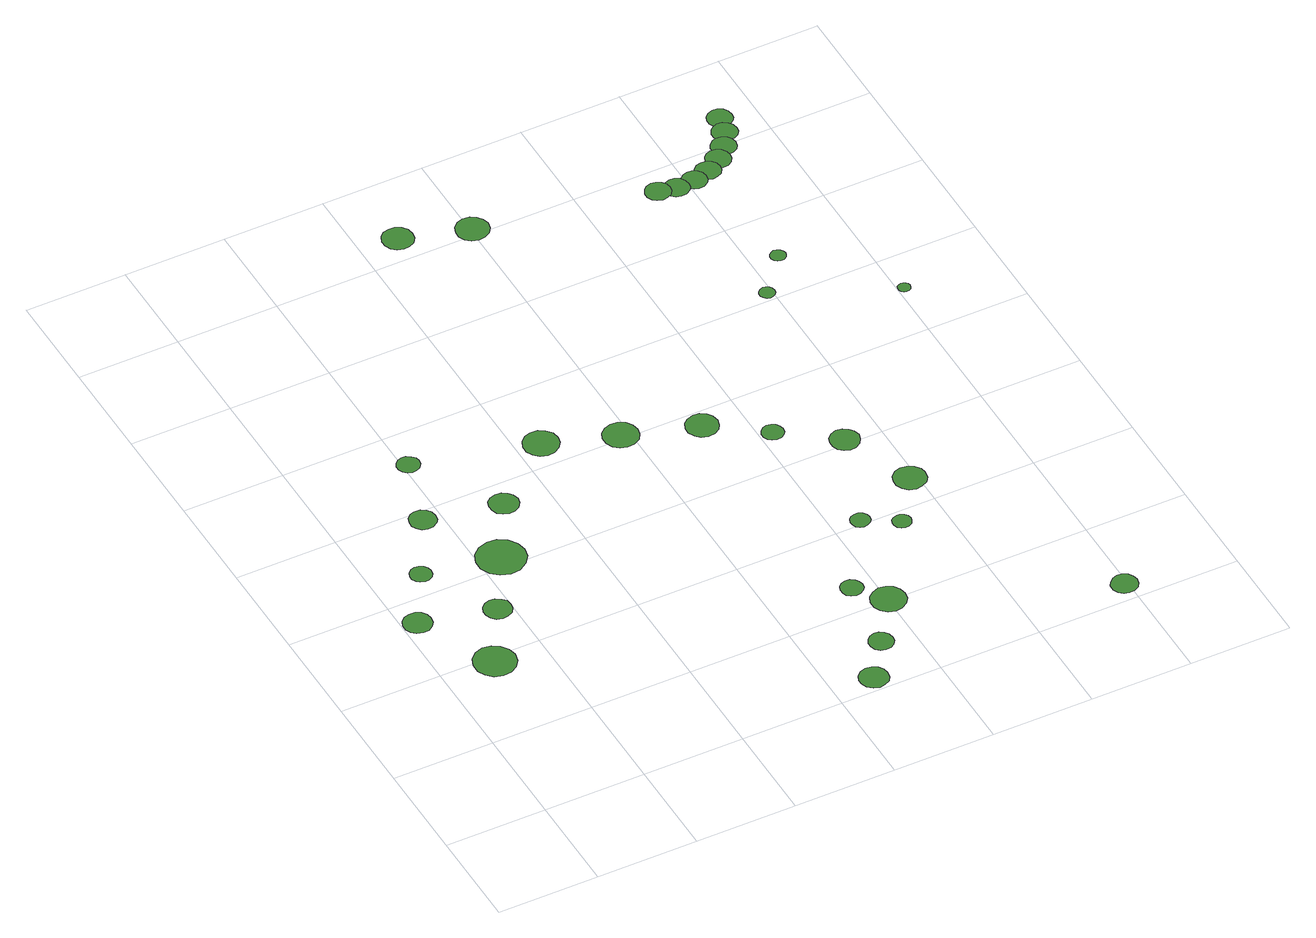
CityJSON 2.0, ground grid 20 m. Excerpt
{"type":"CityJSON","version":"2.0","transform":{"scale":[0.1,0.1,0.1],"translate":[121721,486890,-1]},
"CityObjects":{
"tree1":{"type":"SolitaryVegetationObject","attributes":{"function":"something"},"geometry":[{"type":"MultiSurface","lod":"1","boundaries":[[[0,1,2,3,4,5,6,7,8,9,10,11,12,13,14]]]}]},
"tree2":{"type":"SolitaryVegetationObject","attributes":{"function":"something"},"geometry":[{"type":"MultiSurface","lod":"1","boundaries":[[[15,16,17,18,19,20,21,22,23,24,25,26,27,28,29]]]}]},
"tree3":{"type":"SolitaryVegetationObject","attributes":{"function":"something"},"geometry":[{"type":"MultiSurface","lod":"1","boundaries":[[[30,31,32,33,34,35,36,37,38,39,40,41,42,43,44]]]}]},
"tree4":{"type":"SolitaryVegetationObject","attributes":{"function":"something"},"geometry":[{"type":"MultiSurface","lod":"1","boundaries":[[[45,46,47,48,49,50,51,52,53,54,55,56,57,58,59]]]}]},
"tree5":{"type":"SolitaryVegetationObject","attributes":{"function":"something"},"geometry":[{"type":"MultiSurface","lod":"1","boundaries":[[[60,61,62,63,64,65,66,67,68,69,70,71,72,73,74]]]}]},
"tree6":{"type":"SolitaryVegetationObject","attributes":{"function":"something"},"geometry":[{"type":"MultiSurface","lod":"1","boundaries":[[[75,76,77,78,79,80,81,82,83,84,85,86,87,88,89]]]}]},
"tree7":{"type":"SolitaryVegetationObject","attributes":{"function":"something"},"geometry":[{"type":"MultiSurface","lod":"1","boundaries":[[[90,91,92,93,94,95,96,97,98,99,100,101,102,103,104]]]}]},
"tree8":{"type":"SolitaryVegetationObject","attributes":{"function":"something"},"geometry":[{"type":"MultiSurface","lod":"1","boundaries":[[[105,106,107,108,109,110,111,112,113,114,115,116,117,118,119]]]}]},
"tree9":{"type":"SolitaryVegetationObject","attributes":{"function":"something"},"geometry":[{"type":"MultiSurface","lod":"1","boundaries":[[[120,121,122,123,124,125,126,127,128,129,130,131,132,133,134]]]}]},
"tree10":{"type":"SolitaryVegetationObject","attributes":{"function":"something"},"geometry":[{"type":"MultiSurface","lod":"1","boundaries":[[[135,136,137,138,139,140,141,142,143,144,145,146,147,148,149]]]}]},
"tree11":{"type":"SolitaryVegetationObject","attributes":{"function":"something"},"geometry":[{"type":"MultiSurface","lod":"1","boundaries":[[[150,151,152,153,154,155,156,157,158,159,160,161,162,163,164]]]}]},
"tree12":{"type":"SolitaryVegetationObject","attributes":{"function":"something"},"geometry":[{"type":"MultiSurface","lod":"1","boundaries":[[[165,166,167,168,169,170,171,172,173,174,175,176,177,178,179]]]}]},
"tree13":{"type":"SolitaryVegetationObject","attributes":{"function":"something"},"geometry":[{"type":"MultiSurface","lod":"1","boundaries":[[[180,181,182,183,184,185,186,187,188,189,190,191,192,193,194]]]}]},
"tree14":{"type":"SolitaryVegetationObject","attributes":{"function":"something"},"geometry":[{"type":"MultiSurface","lod":"1","boundaries":[[[195,196,197,198,199,200,201,202,203,204,205,206,207,208,209]]]}]},
"tree15":{"type":"SolitaryVegetationObject","attributes":{"function":"something"},"geometry":[{"type":"MultiSurface","lod":"1","boundaries":[[[210,211,212,213,214,215,216,217,218,219,220,221,222,223,224]]]}]},
"tree16":{"type":"SolitaryVegetationObject","attributes":{"function":"something"},"geometry":[{"type":"MultiSurface","lod":"1","boundaries":[[[225,226,227,228,229,230,231,232,233,234,235,236,237,238,239]]]}]},
"tree17":{"type":"SolitaryVegetationObject","attributes":{"function":"something"},"geometry":[{"type":"MultiSurface","lod":"1","boundaries":[[[240,241,242,243,244,245,246,247,248,249,250,251,252,253,254]]]}]},
"tree18":{"type":"SolitaryVegetationObject","attributes":{"function":"something"},"geometry":[{"type":"MultiSurface","lod":"1","boundaries":[[[255,256,257,258,259,260,261,262,263,264,265,266,267,268,269]]]}]},
"tree19":{"type":"SolitaryVegetationObject","attributes":{"function":"something"},"geometry":[{"type":"MultiSurface","lod":"1","boundaries":[[[270,271,272,273,274,275,276,277,278,279,280,281,282,283,284]]]}]},
"tree20":{"type":"SolitaryVegetationObject","attributes":{"function":"something"},"geometry":[{"type":"MultiSurface","lod":"1","boundaries":[[[285,286,287,288,289,290,291,292,293,294,295,296,297,298,299]]]}]},
"tree21":{"type":"SolitaryVegetationObject","attributes":{"function":"something"},"geometry":[{"type":"MultiSurface","lod":"1","boundaries":[[[300,301,302,303,304,305,306,307,308,309,310,311,312,313,314]]]}]},
"tree22":{"type":"SolitaryVegetationObject","attributes":{"function":"something"},"geometry":[{"type":"MultiSurface","lod":"1","boundaries":[[[315,316,317,318,319,320,321,322,323,324,325,326,327,328,329]]]}]},
"tree23":{"type":"SolitaryVegetationObject","attributes":{"function":"something"},"geometry":[{"type":"MultiSurface","lod":"1","boundaries":[[[330,331,332,333,334,335,336,337,338,339,340,341,342,343,344]]]}]},
"tree24":{"type":"SolitaryVegetationObject","attributes":{"function":"something"},"geometry":[{"type":"MultiSurface","lod":"1","boundaries":[[[345,346,347,348,349,350,351,352,353,354,355,356,357,358,359]]]}]},
"tree25":{"type":"SolitaryVegetationObject","attributes":{"function":"something"},"geometry":[{"type":"MultiSurface","lod":"1","boundaries":[[[360,361,362,363,364,365,366,367,368,369,370,371,372,373,374]]]}]},
"tree26":{"type":"SolitaryVegetationObject","attributes":{"function":"something"},"geometry":[{"type":"MultiSurface","lod":"1","boundaries":[[[375,376,377,378,379,380,381,382,383,384,385,386,387,388,389]]]}]},
"tree27":{"type":"SolitaryVegetationObject","attributes":{"function":"something"},"geometry":[{"type":"MultiSurface","lod":"1","boundaries":[[[390,391,392,393,394,395,396,397,398,399,400,401,402,403,404]]]}]},
"tree28":{"type":"SolitaryVegetationObject","attributes":{"function":"something"},"geometry":[{"type":"MultiSurface","lod":"1","boundaries":[[[405,406,407,408,409,410,411,412,413,414,415,416,417,418,419]]]}]},
"tree29":{"type":"SolitaryVegetationObject","attributes":{"function":"something"},"geometry":[{"type":"MultiSurface","lod":"1","boundaries":[[[420,421,422,423,424,425,426,427,428,429,430,431,432,433,434]]]}]},
"tree30":{"type":"SolitaryVegetationObject","attributes":{"function":"something"},"geometry":[{"type":"MultiSurface","lod":"1","boundaries":[[[435,436,437,438,439,440,441,442,443,444,445,446,447,448,449]]]}]},
"tree31":{"type":"SolitaryVegetationObject","attributes":{"function":"something"},"geometry":[{"type":"MultiSurface","lod":"1","boundaries":[[[450,451,452,453,454,455,456,457,458,459,460,461,462,463,464]]]}]},
"tree32":{"type":"SolitaryVegetationObject","attributes":{"function":"something"},"geometry":[{"type":"MultiSurface","lod":"1","boundaries":[[[465,466,467,468,469,470,471,472,473,474,475,476,477,478,479]]]}]},
"tree33":{"type":"SolitaryVegetationObject","attributes":{"function":"something"},"geometry":[{"type":"MultiSurface","lod":"1","boundaries":[[[480,481,482,483,484,485,486,487,488,489,490,491,492,493,494]]]}]},
"tree34":{"type":"SolitaryVegetationObject","attributes":{"function":"something"},"geometry":[{"type":"MultiSurface","lod":"1","boundaries":[[[495,496,497,498,499,500,501,502,503,504,505,506,507,508,509]]]}]}
},
"vertices":[
[58,543,10],[56,554,10],[49,564,10],[39,569,10],[28,570,10],[16,567,10],[8,559,10],[3,549,10],[3,537,10],[8,527,10],[16,519,10],[28,515,10],[39,516,10],[49,522,10],[56,532,10],
[146,389,10],[142,405,10],[132,419,10],[118,428,10],[101,430,10],[84,424,10],[72,413,10],[65,397,10],[65,380,10],[72,365,10],[84,353,10],[101,348,10],[118,350,10],[132,358,10],[142,372,10],
[117,654,10],[115,662,10],[110,669,10],[102,674,10],[94,675,10],[85,672,10],[79,666,10],[75,658,10],[75,649,10],[79,641,10],[85,636,10],[94,633,10],[102,634,10],[110,638,10],[115,645,10],
[201,508,10],[199,520,10],[192,528,10],[182,534,10],[171,535,10],[160,532,10],[152,524,10],[148,514,10],[148,503,10],[152,493,10],[160,485,10],[171,482,10],[182,483,10],[192,488,10],[199,498,10],
[192,779,10],[190,790,10],[184,798,10],[174,804,10],[163,805,10],[153,802,10],[145,794,10],[141,784,10],[141,773,10],[145,764,10],[153,756,10],[163,753,10],[174,754,10],[184,760,10],[190,768,10],
[291,626,10],[287,645,10],[275,661,10],[258,671,10],[239,673,10],[220,667,10],[205,654,10],[197,636,10],[197,616,10],[205,598,10],[220,585,10],[239,579,10],[258,581,10],[275,591,10],[287,607,10],
[234,920,10],[232,929,10],[226,936,10],[218,941,10],[209,942,10],[200,939,10],[194,933,10],[190,925,10],[190,915,10],[194,907,10],[200,901,10],[209,898,10],[218,899,10],[226,903,10],[232,911,10],
[343,749,10],[340,761,10],[333,770,10],[323,776,10],[311,777,10],[300,774,10],[291,766,10],[287,755,10],[287,743,10],[291,732,10],[300,725,10],[311,721,10],[323,722,10],[333,728,10],[340,738,10],
[711,33,10],[709,45,10],[702,54,10],[692,60,10],[680,61,10],[669,58,10],[660,50,10],[655,39,10],[655,28,10],[660,17,10],[669,9,10],[680,5,10],[692,7,10],[702,12,10],[709,22,10],
[482,858,10],[479,872,10],[470,884,10],[458,891,10],[444,892,10],[430,888,10],[420,878,10],[414,865,10],[414,851,10],[420,838,10],[430,829,10],[444,824,10],[458,826,10],[470,833,10],[479,844,10],
[763,112,10],[761,122,10],[755,130,10],[747,135,10],[737,136,10],[727,133,10],[720,126,10],[716,117,10],[716,107,10],[720,98,10],[727,91,10],[737,88,10],[747,89,10],[755,94,10],[761,102,10],
[618,811,10],[615,825,10],[607,836,10],[594,843,10],[580,845,10],[567,840,10],[556,831,10],[550,818,10],[550,803,10],[556,790,10],[567,781,10],[580,777,10],[594,778,10],[607,785,10],[615,797,10],
[781,261,10],[779,270,10],[774,277,10],[766,282,10],[757,283,10],[748,280,10],[741,274,10],[738,265,10],[738,256,10],[741,248,10],[748,242,10],[757,239,10],[766,240,10],[774,245,10],[779,252,10],
[837,204,10],[834,218,10],[826,229,10],[814,236,10],[800,238,10],[786,233,10],[776,224,10],[770,211,10],[770,197,10],[776,184,10],[786,174,10],[800,170,10],[814,172,10],[826,179,10],[834,190,10],
[505,1456,10],[503,1468,10],[495,1478,10],[484,1484,10],[472,1485,10],[460,1482,10],[451,1473,10],[446,1462,10],[446,1449,10],[451,1438,10],[460,1430,10],[472,1426,10],[484,1427,10],[495,1433,10],[503,1443,10],
[755,765,10],[752,778,10],[745,788,10],[734,795,10],[721,796,10],[708,792,10],[699,784,10],[693,772,10],[693,759,10],[699,747,10],[708,738,10],[721,734,10],[734,735,10],[745,742,10],[752,752,10],
[875,412,10],[874,419,10],[869,426,10],[862,430,10],[854,430,10],[847,428,10],[841,423,10],[838,415,10],[838,408,10],[841,400,10],[847,395,10],[854,393,10],[862,394,10],[869,398,10],[874,404,10],
[637,1416,10],[634,1429,10],[626,1439,10],[615,1446,10],[602,1447,10],[589,1443,10],[579,1434,10],[574,1422,10],[574,1409,10],[579,1397,10],[589,1388,10],[602,1384,10],[615,1386,10],[626,1392,10],[634,1403,10],
[939,374,10],[937,382,10],[933,388,10],[926,392,10],[919,392,10],[912,390,10],[906,385,10],[903,378,10],[903,371,10],[906,364,10],[912,359,10],[919,357,10],[926,357,10],[933,361,10],[937,367,10],
[848,690,10],[846,699,10],[841,706,10],[834,710,10],[825,711,10],[816,708,10],[810,702,10],[806,694,10],[806,685,10],[810,678,10],[816,672,10],[825,669,10],[834,670,10],[841,674,10],[846,681,10],
[960,612,10],[957,624,10],[950,633,10],[940,639,10],[928,641,10],[917,637,10],[908,629,10],[904,618,10],[904,607,10],[908,596,10],[917,588,10],[928,584,10],[940,585,10],[950,591,10],[957,601,10],
[1018,469,10],[1016,481,10],[1008,492,10],[996,498,10],[984,500,10],[971,496,10],[961,487,10],[956,475,10],[956,462,10],[961,450,10],[971,441,10],[984,437,10],[996,439,10],[1008,445,10],[1016,456,10],
[1220,42,10],[1218,53,10],[1212,61,10],[1202,67,10],[1192,68,10],[1182,64,10],[1174,57,10],[1169,48,10],[1169,37,10],[1174,27,10],[1182,20,10],[1192,17,10],[1202,18,10],[1212,23,10],[1218,32,10],
[1006,1020,10],[1005,1027,10],[1001,1032,10],[996,1035,10],[990,1036,10],[984,1034,10],[979,1029,10],[976,1024,10],[976,1017,10],[979,1012,10],[984,1007,10],[990,1005,10],[996,1006,10],[1001,1009,10],[1005,1014,10],
[969,1348,10],[967,1358,10],[961,1366,10],[952,1371,10],[942,1372,10],[932,1369,10],[925,1362,10],[920,1353,10],[920,1343,10],[925,1333,10],[932,1327,10],[942,1323,10],[952,1325,10],[961,1330,10],[967,1338,10],
[1003,1341,10],[1001,1351,10],[995,1359,10],[986,1364,10],[976,1365,10],[966,1362,10],[959,1355,10],[954,1346,10],[954,1336,10],[959,1327,10],[966,1320,10],[976,1317,10],[986,1318,10],[995,1323,10],[1001,1331,10],
[1070,1098,10],[1068,1104,10],[1065,1109,10],[1059,1112,10],[1053,1113,10],[1047,1111,10],[1042,1107,10],[1039,1101,10],[1039,1095,10],[1042,1089,10],[1047,1085,10],[1053,1083,10],[1059,1083,10],[1065,1087,10],[1068,1092,10],
[1040,1344,10],[1038,1354,10],[1032,1362,10],[1023,1367,10],[1013,1368,10],[1004,1365,10],[996,1358,10],[992,1349,10],[992,1339,10],[996,1330,10],[1004,1323,10],[1013,1320,10],[1023,1321,10],[1032,1326,10],[1038,1334,10],
[1074,1355,10],[1072,1365,10],[1066,1373,10],[1057,1378,10],[1047,1379,10],[1037,1376,10],[1029,1369,10],[1025,1360,10],[1025,1350,10],[1029,1341,10],[1037,1334,10],[1047,1331,10],[1057,1332,10],[1066,1337,10],[1072,1345,10],
[1226,918,10],[1225,923,10],[1222,927,10],[1218,929,10],[1213,930,10],[1208,928,10],[1204,925,10],[1202,920,10],[1202,915,10],[1204,910,10],[1208,907,10],[1213,906,10],[1218,906,10],[1222,909,10],[1225,913,10],
[1104,1374,10],[1102,1384,10],[1096,1392,10],[1087,1397,10],[1077,1398,10],[1067,1395,10],[1060,1388,10],[1056,1379,10],[1056,1369,10],[1060,1359,10],[1067,1352,10],[1077,1349,10],[1087,1350,10],[1096,1355,10],[1102,1364,10],
[1129,1399,10],[1126,1409,10],[1121,1417,10],[1112,1422,10],[1101,1423,10],[1092,1420,10],[1084,1413,10],[1080,1404,10],[1080,1394,10],[1084,1385,10],[1092,1378,10],[1101,1375,10],[1112,1376,10],[1121,1381,10],[1126,1389,10],
[1148,1431,10],[1146,1441,10],[1140,1449,10],[1131,1455,10],[1121,1456,10],[1111,1452,10],[1104,1446,10],[1099,1436,10],[1099,1426,10],[1104,1417,10],[1111,1410,10],[1121,1407,10],[1131,1408,10],[1140,1413,10],[1146,1421,10],
[1157,1467,10],[1155,1477,10],[1149,1485,10],[1140,1490,10],[1130,1491,10],[1120,1488,10],[1113,1481,10],[1109,1472,10],[1109,1462,10],[1113,1452,10],[1120,1446,10],[1130,1442,10],[1140,1443,10],[1149,1449,10],[1155,1457,10]
]}
